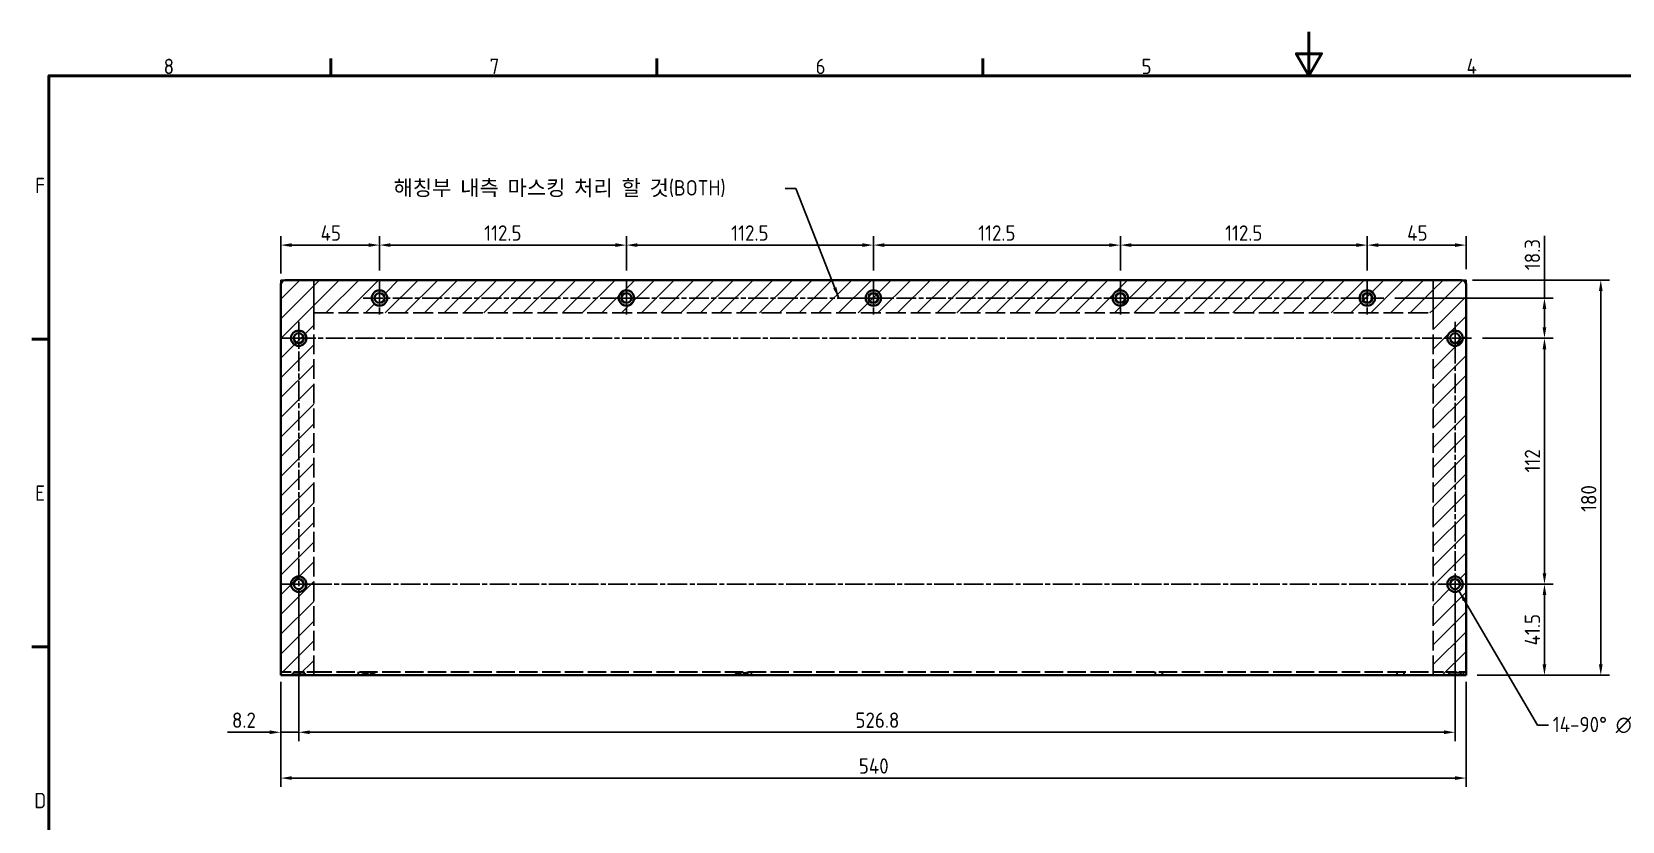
# Model space of a CAD drawing. Header units: millimetres. Extents: x 0 to 1188, y 0 to 840.
# Drawn here: x 12 to 737, y 481 to 840 of the extents above; entities that cross this region are included whole.
import ezdxf

# ---------------------------------------------------------------- set-up
doc = ezdxf.new("R2010")
doc.units = ezdxf.units.MM
doc.header["$LTSCALE"] = 2
doc.linetypes.add('CHAIN', pattern=[0.3543, 0.2362, -0.0295, 0.0591, -0.0295])
doc.linetypes.add('DASHED', pattern=[0.2067, 0.1654, -0.0413])
doc.layers.get('0').update_dxf_attribs({"color": 3, "lineweight": 25})
for name, color, linetype, lineweight in [('가려진 것(ISO)', 2, 'DASHED', 35), ('가시적인 것(ISO)', 3, 'Continuous', 40), ('경계(ISO)', 7, 'Continuous', 50), ('기호(ISO)', 5, 'Continuous', 25), ('스케치 형상(ISO)', 3, 'Continuous', 25), ('중심 표식(ISO)', 1, 'Continuous', 25), ('중심선(ISO)', 1, 'Continuous', 25), ('치수(ISO)', 2, 'Continuous', 25), ('해치(ISO)', 7, 'Continuous', 18)]:
    doc.layers.add(name, color=color, linetype=linetype, lineweight=lineweight)
doc.styles.add('문자 텍스트_PSTEK_POSCO', font='isocp.shx')
doc.styles.add('치수 텍스트_PSTEK_POSCO', font='isocp.shx')
doc.dimstyles.new('치수_PSTEK_POSCO', dxfattribs={"dimscale": 2, "dimtxt": 3.5, "dimasz": 2.5, "dimexe": 2, "dimexo": 2.5, "dimgap": 1, "dimtad": 1, "dimrnd": 1e-08, "dimdsep": 46, "dimtxsty": '치수 텍스트_PSTEK_POSCO', "dimcen": 0.09, "dimdle": 10, "dimclrd": 7, "dimclre": 7, "dimclrt": 2, "dimadec": 1, "dimazin": 2, "dimtfac": 1, "dimtmove": 0, "dimatfit": 3, "dimfxl": 0, "dimtolj": 1, "dimlwd": -1, "dimlwe": -1, "dimarcsym": 0})
doc.dimstyles.new('치수_PSTEK_POSCO$7', dxfattribs={"dimscale": 2, "dimtxt": 3.5, "dimasz": 2.5, "dimexe": 2, "dimexo": 2.5, "dimgap": 1, "dimtad": 1, "dimrnd": 1e-08, "dimdsep": 46, "dimtxsty": '치수 텍스트_PSTEK_POSCO', "dimcen": 0.09, "dimdle": 10, "dimclrd": 7, "dimclre": 7, "dimclrt": 2, "dimadec": 1, "dimazin": 2, "dimtfac": 1, "dimtmove": 0, "dimatfit": 3, "dimfxl": 0, "dimtolj": 1, "dimlwd": -1, "dimlwe": -1, "dimarcsym": 0})
pattern_1 = [(45, (0, 0), (-4.49013, 4.49013), [])]

# ---------------------------------------------------------------- blocks, each defined once
blk = doc.blocks.new('경계 Default Border')
at = {"layer": '경계(ISO)'}
for p, q in [((74.25, 410), (74.25, 413.9)), ((148.5, 410), (148.5, 413.9)), ((222.75, 410), (222.75, 413.9)), ((10, 350), (6.1, 350)), ((10, 280), (6.1, 280))]:
    blk.add_line(p, q, dxfattribs=at)
at = {"layer": '경계(ISO)', "flags": 128}
for points in [[(297, 420), (297, 410), (294.11, 415), (299.89, 415), (297, 410)], [(10, 10), (10, 410), (584, 410), (584, 10), (10, 10)]]:
    blk.add_lwpolyline(points, dxfattribs=at)
at = {"layer": '경계(ISO)', "color": 2, "char_height": 3.5, "attachment_point": 7, "style": '문자 텍스트_PSTEK_POSCO'}
for s, insert in [('8', (36.13, 410.37)), ('7', (110.38, 410.39)), ('6', (184.63, 410.37)), ('5', (258.88, 410.37)), ('4', (332.93, 410.4)), ('F', (6.85, 383.25)), ('E', (6.85, 313.22)), ('D', (6.66, 243.22))]:
    blk.add_mtext(s, dxfattribs=dict(at, insert=insert))
blk = doc.blocks.new('*D27')
at = {"layer": 'Defpoints', "color": 0, "transparency": 16777216}
for p in [(133.81, 588.47), (660.61, 588.47), (133.81, 521.02)]:
    blk.add_point(p, dxfattribs=at)
at = {"layer": '치수(ISO)', "color": 7, "transparency": 16777216}
for p, q in [((133.81, 583.47), (133.81, 517.02)), ((660.61, 583.47), (660.61, 517.02)), ((655.61, 521.02), (138.81, 521.02))]:
    blk.add_line(p, q, dxfattribs=at)
for points in [[(138.81, 521.86), (138.81, 520.19), (133.81, 521.02)], [(655.61, 521.86), (655.61, 520.19), (660.61, 521.02)]]:
    blk.add_solid(points, dxfattribs=at)
at = {"layer": '치수(ISO)', "color": 2, "transparency": 16777216, "insert": (387.41, 526.53), "char_height": 7, "attachment_point": 4, "style": '치수 텍스트_PSTEK_POSCO'}
blk.add_mtext('\\A1;526.8', dxfattribs=at)
blk = doc.blocks.new('*D28')
at = {"layer": 'Defpoints', "color": 0, "transparency": 16777216}
for p in [(133.81, 588.47), (125.61, 548.97), (125.61, 521.02)]:
    blk.add_point(p, dxfattribs=at)
at = {"layer": '치수(ISO)', "color": 7, "transparency": 16777216}
for p, q in [((133.81, 583.47), (133.81, 517.02)), ((125.61, 543.97), (125.61, 517.02)), ((120.61, 521.02), (101.39, 521.02)), ((133.81, 521.02), (125.61, 521.02)), ((138.81, 521.02), (143.81, 521.02))]:
    blk.add_line(p, q, dxfattribs=at)
for points in [[(120.61, 521.86), (120.61, 520.19), (125.61, 521.02)], [(138.81, 521.86), (138.81, 520.19), (133.81, 521.02)]]:
    blk.add_solid(points, dxfattribs=at)
at = {"layer": '치수(ISO)', "color": 2, "transparency": 16777216, "insert": (103.39, 526.53), "char_height": 7, "attachment_point": 4, "style": '치수 텍스트_PSTEK_POSCO'}
blk.add_mtext('\\A1;8.2', dxfattribs=at)
blk = doc.blocks.new('*D29')
at = {"layer": 'Defpoints', "color": 0, "transparency": 16777216}
for p in [(125.61, 548.97), (665.61, 548.97), (665.61, 500.16)]:
    blk.add_point(p, dxfattribs=at)
at = {"layer": '치수(ISO)', "color": 7, "transparency": 16777216}
for p, q in [((125.61, 543.97), (125.61, 496.16)), ((665.61, 543.97), (665.61, 496.16)), ((130.61, 500.16), (660.61, 500.16))]:
    blk.add_line(p, q, dxfattribs=at)
for points in [[(130.61, 501), (130.61, 499.33), (125.61, 500.16)], [(660.61, 501), (660.61, 499.33), (665.61, 500.16)]]:
    blk.add_solid(points, dxfattribs=at)
at = {"layer": '치수(ISO)', "color": 2, "transparency": 16777216, "insert": (388.96, 505.66), "char_height": 7, "attachment_point": 4, "style": '치수 텍스트_PSTEK_POSCO'}
blk.add_mtext('\\A1;540', dxfattribs=at)
blk = doc.blocks.new('*D30')
at = {"layer": 'Defpoints', "color": 0, "transparency": 16777216}
for p in [(660.61, 588.47), (701.33, 588.47), (665.61, 546.97)]:
    blk.add_point(p, dxfattribs=at)
at = {"layer": '치수(ISO)', "color": 7, "transparency": 16777216}
for p, q in [((665.61, 588.47), (705.33, 588.47)), ((701.33, 551.97), (701.33, 583.47)), ((670.61, 546.97), (705.33, 546.97))]:
    blk.add_line(p, q, dxfattribs=at)
for points in [[(700.49, 583.47), (702.16, 583.47), (701.33, 588.47)], [(700.49, 551.97), (702.16, 551.97), (701.33, 546.97)]]:
    blk.add_solid(points, dxfattribs=at)
at = {"layer": '치수(ISO)', "color": 2, "transparency": 16777216, "insert": (695.83, 560.58), "char_height": 7, "attachment_point": 4, "rotation": 90, "style": '치수 텍스트_PSTEK_POSCO'}
blk.add_mtext('\\A1;41.5', dxfattribs=at)
blk = doc.blocks.new('*D31')
at = {"layer": 'Defpoints', "color": 0, "transparency": 16777216}
for p in [(663.61, 726.97), (726.99, 726.97), (665.61, 546.97)]:
    blk.add_point(p, dxfattribs=at)
at = {"layer": '치수(ISO)', "color": 7, "transparency": 16777216}
for p, q in [((668.61, 726.97), (730.99, 726.97)), ((726.99, 551.97), (726.99, 721.97)), ((670.61, 546.97), (730.99, 546.97))]:
    blk.add_line(p, q, dxfattribs=at)
for points in [[(726.15, 721.97), (727.82, 721.97), (726.99, 726.97)], [(726.15, 551.97), (727.82, 551.97), (726.99, 546.97)]]:
    blk.add_solid(points, dxfattribs=at)
at = {"layer": '치수(ISO)', "color": 2, "transparency": 16777216, "insert": (721.49, 621.37), "char_height": 7, "attachment_point": 4, "rotation": 90, "style": '치수 텍스트_PSTEK_POSCO'}
blk.add_mtext('\\A1;180', dxfattribs=at)
blk = doc.blocks.new('*D32')
at = {"layer": 'Defpoints', "color": 0, "transparency": 16777216}
for p in [(668.11, 700.47), (660.61, 588.47), (701.33, 588.47)]:
    blk.add_point(p, dxfattribs=at)
at = {"layer": '치수(ISO)', "color": 7, "transparency": 16777216}
for p, q in [((673.11, 700.47), (705.33, 700.47)), ((701.33, 695.47), (701.33, 593.47)), ((665.61, 588.47), (705.33, 588.47))]:
    blk.add_line(p, q, dxfattribs=at)
for points in [[(700.49, 695.47), (702.16, 695.47), (701.33, 700.47)], [(700.49, 593.47), (702.16, 593.47), (701.33, 588.47)]]:
    blk.add_solid(points, dxfattribs=at)
at = {"layer": '치수(ISO)', "color": 2, "transparency": 16777216, "insert": (695.83, 639.36), "char_height": 7, "attachment_point": 4, "rotation": 90, "style": '치수 텍스트_PSTEK_POSCO'}
blk.add_mtext('\\A1;112', dxfattribs=at)
blk = doc.blocks.new('*D33')
at = {"layer": 'Defpoints', "color": 0, "transparency": 16777216}
for p in [(628.11, 718.77), (701.33, 718.77), (668.11, 700.47)]:
    blk.add_point(p, dxfattribs=at)
at = {"layer": '치수(ISO)', "color": 7, "transparency": 16777216}
for p, q in [((701.33, 718.77), (701.33, 747.06)), ((633.11, 718.77), (705.33, 718.77)), ((701.33, 705.47), (701.33, 713.77)), ((673.11, 700.47), (705.33, 700.47))]:
    blk.add_line(p, q, dxfattribs=at)
for points in [[(700.49, 713.77), (702.16, 713.77), (701.33, 718.77)], [(700.49, 705.47), (702.16, 705.47), (701.33, 700.47)]]:
    blk.add_solid(points, dxfattribs=at)
at = {"layer": '치수(ISO)', "color": 2, "transparency": 16777216, "insert": (695.83, 731.47), "char_height": 7, "attachment_point": 4, "rotation": 90, "style": '치수 텍스트_PSTEK_POSCO'}
blk.add_mtext('\\A1;18.3', dxfattribs=at)
blk = doc.blocks.new('*D34')
at = {"layer": 'Defpoints', "color": 0, "transparency": 16777216}
for p in [(170.61, 742.87), (125.61, 724.97), (170.61, 726.27)]:
    blk.add_point(p, dxfattribs=at)
at = {"layer": '치수(ISO)', "color": 7, "transparency": 16777216}
for p, q in [((125.61, 729.97), (125.61, 746.87)), ((170.61, 731.27), (170.61, 746.87)), ((130.61, 742.87), (165.61, 742.87))]:
    blk.add_line(p, q, dxfattribs=at)
for points in [[(130.61, 743.71), (130.61, 742.04), (125.61, 742.87)], [(165.61, 743.71), (165.61, 742.04), (170.61, 742.87)]]:
    blk.add_solid(points, dxfattribs=at)
at = {"layer": '치수(ISO)', "color": 2, "transparency": 16777216, "insert": (143.76, 748.37), "char_height": 7, "attachment_point": 4, "style": '치수 텍스트_PSTEK_POSCO'}
blk.add_mtext('\\A1;45', dxfattribs=at)
blk = doc.blocks.new('*D38')
at = {"layer": 'Defpoints', "color": 0, "transparency": 16777216}
for p in [(283.11, 742.87), (170.61, 726.27), (283.11, 726.27)]:
    blk.add_point(p, dxfattribs=at)
at = {"layer": '치수(ISO)', "color": 7, "transparency": 16777216}
for p, q in [((170.61, 731.27), (170.61, 746.87)), ((283.11, 731.27), (283.11, 746.87)), ((175.61, 742.87), (278.11, 742.87))]:
    blk.add_line(p, q, dxfattribs=at)
for points in [[(175.61, 743.71), (175.61, 742.04), (170.61, 742.87)], [(278.11, 743.71), (278.11, 742.04), (283.11, 742.87)]]:
    blk.add_solid(points, dxfattribs=at)
at = {"layer": '치수(ISO)', "color": 2, "transparency": 16777216, "insert": (218.29, 748.37), "char_height": 7, "attachment_point": 4, "style": '치수 텍스트_PSTEK_POSCO'}
blk.add_mtext('\\A1;112.5', dxfattribs=at)
blk = doc.blocks.new('*D39')
at = {"layer": 'Defpoints', "color": 0, "transparency": 16777216}
for p in [(395.61, 742.87), (283.11, 726.27), (395.61, 726.27)]:
    blk.add_point(p, dxfattribs=at)
at = {"layer": '치수(ISO)', "color": 7, "transparency": 16777216}
for p, q in [((283.11, 731.27), (283.11, 746.87)), ((395.61, 731.27), (395.61, 746.87)), ((288.11, 742.87), (390.61, 742.87))]:
    blk.add_line(p, q, dxfattribs=at)
for points in [[(288.11, 743.71), (288.11, 742.04), (283.11, 742.87)], [(390.61, 743.71), (390.61, 742.04), (395.61, 742.87)]]:
    blk.add_solid(points, dxfattribs=at)
at = {"layer": '치수(ISO)', "color": 2, "transparency": 16777216, "insert": (330.83, 748.37), "char_height": 7, "attachment_point": 4, "style": '치수 텍스트_PSTEK_POSCO'}
blk.add_mtext('\\A1;112.5', dxfattribs=at)
blk = doc.blocks.new('*D40')
at = {"layer": 'Defpoints', "color": 0, "transparency": 16777216}
for p in [(508.11, 742.87), (395.61, 726.27), (508.11, 726.27)]:
    blk.add_point(p, dxfattribs=at)
at = {"layer": '치수(ISO)', "color": 7, "transparency": 16777216}
for p, q in [((395.61, 731.27), (395.61, 746.87)), ((508.11, 731.27), (508.11, 746.87)), ((400.61, 742.87), (503.11, 742.87))]:
    blk.add_line(p, q, dxfattribs=at)
for points in [[(400.61, 743.71), (400.61, 742.04), (395.61, 742.87)], [(503.11, 743.71), (503.11, 742.04), (508.11, 742.87)]]:
    blk.add_solid(points, dxfattribs=at)
at = {"layer": '치수(ISO)', "color": 2, "transparency": 16777216, "insert": (443.33, 748.37), "char_height": 7, "attachment_point": 4, "style": '치수 텍스트_PSTEK_POSCO'}
blk.add_mtext('\\A1;112.5', dxfattribs=at)
blk = doc.blocks.new('*D41')
at = {"layer": 'Defpoints', "color": 0, "transparency": 16777216}
for p in [(620.61, 742.87), (508.11, 726.27), (620.61, 726.27)]:
    blk.add_point(p, dxfattribs=at)
at = {"layer": '치수(ISO)', "color": 7, "transparency": 16777216}
for p, q in [((508.11, 731.27), (508.11, 746.87)), ((620.61, 731.27), (620.61, 746.87)), ((513.11, 742.87), (615.61, 742.87))]:
    blk.add_line(p, q, dxfattribs=at)
for points in [[(513.11, 743.71), (513.11, 742.04), (508.11, 742.87)], [(615.61, 743.71), (615.61, 742.04), (620.61, 742.87)]]:
    blk.add_solid(points, dxfattribs=at)
at = {"layer": '치수(ISO)', "color": 2, "transparency": 16777216, "insert": (555.83, 748.37), "char_height": 7, "attachment_point": 4, "style": '치수 텍스트_PSTEK_POSCO'}
blk.add_mtext('\\A1;112.5', dxfattribs=at)
blk = doc.blocks.new('*D42')
at = {"layer": 'Defpoints', "color": 0, "transparency": 16777216}
for p in [(665.61, 742.87), (620.61, 726.27), (665.61, 726.97)]:
    blk.add_point(p, dxfattribs=at)
at = {"layer": '치수(ISO)', "color": 7, "transparency": 16777216}
for p, q in [((620.61, 731.27), (620.61, 746.87)), ((665.61, 731.97), (665.61, 746.87)), ((625.61, 742.87), (660.61, 742.87))]:
    blk.add_line(p, q, dxfattribs=at)
for points in [[(625.61, 743.71), (625.61, 742.04), (620.61, 742.87)], [(660.61, 743.71), (660.61, 742.04), (665.61, 742.87)]]:
    blk.add_solid(points, dxfattribs=at)
at = {"layer": '치수(ISO)', "color": 2, "transparency": 16777216, "insert": (638.78, 748.37), "char_height": 7, "attachment_point": 4, "style": '치수 텍스트_PSTEK_POSCO'}
blk.add_mtext('\\A1;45', dxfattribs=at)

msp = doc.modelspace()

# ---------------------------------------------------------------- hatches: boundary and pattern name
at = {"layer": '해치(ISO)'}
h = msp.add_hatch(dxfattribs=at)
h.set_pattern_fill('ANSI31', color=1, scale=50.8, style=0)
h.set_pattern_definition(pattern_1)
h.paths.add_polyline_path([(140.6094, 726.9711), (125.6094, 726.9711), (125.6094, 546.9711), (140.6094, 546.9711)])
h = msp.add_hatch(dxfattribs=at)
h.set_pattern_fill('ANSI31', color=1, scale=50.8, style=0)
h.set_pattern_definition(pattern_1)
edge = h.paths.add_edge_path(flags=0)
edge.add_arc((170.6094, 718.7711), 3.5, 0, 360)
h.paths.add_polyline_path([(650.6094, 726.9711), (140.6094, 726.9711), (140.6094, 711.9711), (650.6094, 711.9711)])
h = msp.add_hatch(dxfattribs=at)
h.set_pattern_fill('ANSI31', color=1, scale=50.8, style=0)
h.set_pattern_definition(pattern_1)
edge = h.paths.add_edge_path(flags=0)
edge.add_arc((660.6094, 588.4711), 3.5, 0, 360)
h.paths.add_polyline_path([(665.6094, 546.9711), (665.6094, 726.9711), (650.6094, 726.9711), (650.6094, 546.9711)])

# ---------------------------------------------------------------- linework, layer by layer
at = {"layer": '가려진 것(ISO)', "ltscale": 14.285125}
for p, q in [((125.6094, 548.4711), (140.6094, 548.4711)), ((650.6094, 548.4711), (665.6094, 548.4711))]:
    msp.add_line(p, q, dxfattribs=at)
at = {"layer": '가려진 것(ISO)', "ltscale": 1.68343}
for p, q in [((131.5594, 548.2211), (130.3094, 546.9711)), ((136.0594, 548.2211), (137.3094, 546.9711)), ((658.3594, 548.2211), (657.1094, 546.9711)), ((662.8594, 548.2211), (664.1094, 546.9711))]:
    msp.add_line(p, q, dxfattribs=at)
at = {"layer": '가려진 것(ISO)', "ltscale": 0.237987}
for p, q in [((131.5594, 548.4711), (131.5594, 548.2211)), ((136.0594, 548.4711), (136.0594, 548.2211)), ((658.3594, 548.4711), (658.3594, 548.2211)), ((662.8594, 548.4711), (662.8594, 548.2211))]:
    msp.add_line(p, q, dxfattribs=at)
at = {"layer": '가려진 것(ISO)', "ltscale": 6.731654}
for p, q in [((131.5594, 548.2211), (136.0594, 548.2211)), ((163.3594, 548.1211), (167.8594, 548.1211)), ((333.3594, 548.1211), (337.8594, 548.1211)), ((658.3594, 548.2211), (662.8594, 548.2211))]:
    msp.add_line(p, q, dxfattribs=at)
at = {"layer": '가려진 것(ISO)', "ltscale": 25.176979}
msp.add_line((140.6094, 548.4711), (650.6094, 548.4711), dxfattribs=at)
at = {"layer": '가려진 것(ISO)', "ltscale": 1.428422}
for p, q in [((161.1094, 546.9711), (161.1094, 548.4711)), ((340.1094, 546.9711), (340.1094, 548.4711)), ((524.0094, 548.4711), (524.0094, 546.9711)), ((527.2094, 548.4711), (527.2094, 546.9711)), ((634.0094, 548.4711), (634.0094, 546.9711)), ((637.2094, 548.4711), (637.2094, 546.9711))]:
    msp.add_line(p, q, dxfattribs=at)
at = {"layer": '가려진 것(ISO)', "ltscale": 1.548747}
for p, q in [((163.3594, 548.1211), (162.2094, 546.9711)), ((167.8594, 548.1211), (169.0094, 546.9711)), ((333.3594, 548.1211), (332.2094, 546.9711)), ((337.8594, 548.1211), (339.0094, 546.9711))]:
    msp.add_line(p, q, dxfattribs=at)
at = {"layer": '가려진 것(ISO)', "ltscale": 0.333222}
for p, q in [((163.3594, 548.4711), (163.3594, 548.1211)), ((167.8594, 548.4711), (167.8594, 548.1211)), ((333.3594, 548.4711), (333.3594, 548.1211)), ((337.8594, 548.4711), (337.8594, 548.1211))]:
    msp.add_line(p, q, dxfattribs=at)
at = {"layer": '가시적인 것(ISO)'}
for p, q in [((125.6094, 548.9711), (125.6094, 724.9711)), ((127.6094, 726.9711), (663.6094, 726.9711)), ((665.6094, 724.9711), (665.6094, 548.9711)), ((125.6094, 548.9711), (125.6094, 546.9711)), ((665.6094, 546.9711), (125.6094, 546.9711)), ((665.6094, 546.9711), (665.6094, 548.9711))]:
    msp.add_line(p, q, dxfattribs=at)
for centre, radius in [((170.6094, 718.7711), 3.5), ((170.6094, 718.7711), 2.25), ((283.1094, 718.7711), 3.5), ((283.1094, 718.7711), 2.25), ((395.6094, 718.7711), 3.5), ((395.6094, 718.7711), 2.25), ((508.1094, 718.7711), 3.5), ((508.1094, 718.7711), 2.25), ((620.6094, 718.7711), 3.5), ((620.6094, 718.7711), 2.25), ((133.8094, 700.4711), 3.5), ((660.6094, 700.4711), 3.5), ((133.8094, 700.4711), 2.25), ((660.6094, 700.4711), 2.25), ((133.8094, 588.4711), 3.5), ((133.8094, 588.4711), 2.25), ((660.6094, 588.4711), 3.5), ((660.6094, 588.4711), 2.25)]:
    msp.add_circle(centre, radius, dxfattribs=at)
for centre, start, end in [((127.6094, 724.9711), 90, 180), ((663.6094, 724.9711), 0, 90)]:
    msp.add_arc(centre, 2, start, end, dxfattribs=at)
at = {"layer": '스케치 형상(ISO)'}
for p, q in [((140.6094, 726.9711), (125.6094, 726.9711)), ((125.6094, 726.9711), (125.6094, 546.9711)), ((650.6094, 726.9711), (140.6094, 726.9711)), ((140.6094, 726.9711), (140.6094, 711.9711)), ((650.6094, 726.9711), (665.6094, 726.9711)), ((650.6094, 711.9711), (650.6094, 726.9711)), ((665.6094, 726.9711), (665.6094, 546.9711)), ((125.6094, 546.9711), (140.6094, 546.9711)), ((665.6094, 546.9711), (650.6094, 546.9711))]:
    msp.add_line(p, q, dxfattribs=at)
at = {"layer": '스케치 형상(ISO)', "color": 2, "linetype": 'DASHED', "ltscale": 27.213352}
for p, q in [((140.6094, 546.9711), (140.6094, 726.9711)), ((650.6094, 546.9711), (650.6094, 726.9711))]:
    msp.add_line(p, q, dxfattribs=at)
at = {"layer": '스케치 형상(ISO)', "color": 2, "linetype": 'DASHED', "ltscale": 27.414932}
msp.add_line((140.6094, 711.9711), (650.6094, 711.9711), dxfattribs=at)
at = {"layer": '중심 표식(ISO)', "linetype": 'CHAIN', "ltscale": 8.333956}
for p, q in [((170.6094, 726.2711), (170.6094, 711.2711)), ((283.1094, 726.2711), (283.1094, 711.2711)), ((395.6094, 726.2711), (395.6094, 711.2711)), ((508.1094, 726.2711), (508.1094, 711.2711)), ((620.6094, 726.2711), (620.6094, 711.2711)), ((290.6094, 718.7711), (275.6094, 718.7711)), ((403.1094, 718.7711), (388.1094, 718.7711)), ((515.6094, 718.7711), (500.6094, 718.7711)), ((660.6094, 692.9711), (660.6094, 707.9711)), ((141.3094, 700.4711), (126.3094, 700.4711)), ((141.3094, 588.4711), (126.3094, 588.4711)), ((653.1094, 588.4711), (668.1094, 588.4711))]:
    msp.add_line(p, q, dxfattribs=at)
at = {"layer": '중심선(ISO)', "linetype": 'CHAIN', "ltscale": 19.051651}
for p, q in [((163.1094, 718.7711), (628.1094, 718.7711)), ((133.8094, 707.9711), (133.8094, 580.9711)), ((660.6094, 580.9711), (660.6094, 707.9711)), ((668.1094, 700.4711), (126.3094, 700.4711)), ((126.3094, 588.4711), (668.1094, 588.4711))]:
    msp.add_line(p, q, dxfattribs=at)

# ---------------------------------------------------------------- block references
at = {"xscale": 2, "yscale": 2, "zscale": 2}
msp.add_blockref('경계 Default Border', (0, 0), dxfattribs=at)

# ---------------------------------------------------------------- texts
at = {"layer": '기호(ISO)', "color": 2, "insert": (177.0045, 768.5741), "char_height": 7, "width": 176.334915, "attachment_point": 4, "style": '치수 텍스트_PSTEK_POSCO'}
msp.add_mtext('{\\fISOCP|b0|i0;\\H7.0000;해칭부 내측 마스킹 처리 할 것(BOTH)}', dxfattribs=at)
at = {"layer": '기호(ISO)', "color": 2, "insert": (705.1223, 524.1941), "char_height": 6.9999999, "width": 162.352651, "attachment_point": 4, "line_spacing_factor": 0.6125, "style": '치수 텍스트_PSTEK_POSCO'}
msp.add_mtext('{14-90° \\fAIGDT|b0|i0;\\H7.0000;n\\fisocp|b0|i0;\\H7.0000;7 카운터싱크 \\fAIGDT|b0|i0;\\H7.0000;n\\fisocp|b0|i0;\\H7.0000;4.5(BOTH)}', dxfattribs=at)

# ---------------------------------------------------------------- dimensions: what is measured, and where the dimension line sits
at = {"layer": '치수(ISO)', "color": 7}
for base, p1, p2, angle, override, picture, middle in [((170.6094, 742.8736), (125.6094, 724.9711), (170.6094, 726.2711), 180, {"dimdec": 2, "dimtp": 0, "dimtm": 0, "dimtdec": 2, "dimtofl": 0, "dimatfit": 1}, '*D34', (148.1094, 742.8736)), ((283.1094, 742.8736), (170.6094, 726.2711), (283.1094, 726.2711), 180, {"dimdec": 2, "dimtp": 0, "dimtm": 0, "dimtdec": 2, "dimtofl": 0, "dimatfit": 1}, '*D38', (226.8394, 742.8736)), ((395.6094, 742.8736), (283.1094, 726.2711), (395.6094, 726.2711), 180, {"dimdec": 2, "dimtp": 0, "dimtm": 0, "dimtdec": 2, "dimtofl": 0, "dimatfit": 1}, '*D39', (339.3794, 742.8736)), ((508.1094, 742.8736), (395.6094, 726.2711), (508.1094, 726.2711), 180, {"dimdec": 2, "dimtp": 0, "dimtm": 0, "dimtdec": 2, "dimtofl": 0, "dimatfit": 1}, '*D40', (451.8794, 742.8736)), ((620.6094, 742.8736), (508.1094, 726.2711), (620.6094, 726.2711), 180, {"dimdec": 2, "dimtp": 0, "dimtm": 0, "dimtdec": 2, "dimtofl": 0, "dimatfit": 1}, '*D41', (564.3794, 742.8736)), ((665.6094, 742.8736), (620.6094, 726.2711), (665.6094, 726.9711), 180, {"dimdec": 2, "dimtp": 0, "dimtm": 0, "dimtdec": 2, "dimtofl": 0, "dimatfit": 1}, '*D42', (643.1294, 742.8736)), ((701.3268, 718.7711), (668.1094, 700.4711), (628.1094, 718.7711), 90, {"dimdec": 2, "dimtp": 0, "dimtm": 0, "dimtdec": 2, "dimtofl": 0, "dimatfit": 2}, '*D33', (701.3268, 738.268)), ((726.9863, 726.9711), (665.6094, 546.9711), (663.6094, 726.9711), 90, {"dimdec": 2, "dimtp": 0, "dimtm": 0, "dimtdec": 2, "dimtofl": 0, "dimatfit": 1}, '*D31', (726.9863, 626.9711)), ((701.3268, 588.4711), (668.1094, 700.4711), (660.6094, 588.4711), 90, {"dimdec": 2, "dimtp": 0, "dimtm": 0, "dimtdec": 2, "dimtofl": 0, "dimatfit": 1}, '*D32', (701.3268, 644.4711)), ((125.6094, 521.0245), (133.8094, 588.4711), (125.6094, 548.9711), 180, {"dimdec": 2, "dimtp": 0, "dimtm": 0, "dimtdec": 2, "dimtofl": 1, "dimatfit": 1}, '*D28', (108.4992, 521.0245)), ((133.8094, 521.0245), (660.6094, 588.4711), (133.8094, 588.4711), 180, {"dimdec": 2, "dimtp": 0, "dimtm": 0, "dimtdec": 2, "dimtofl": 0, "dimatfit": 1}, '*D27', (397.2094, 521.0245)), ((701.3268, 588.4711), (665.6094, 546.9711), (660.6094, 588.4711), 90, {"dimdec": 2, "dimtp": 0, "dimtm": 0, "dimtdec": 2, "dimtofl": 0, "dimatfit": 1}, '*D30', (701.3268, 567.7211))]:
    dim = msp.add_linear_dim(base=base, p1=p1, p2=p2, angle=angle, dimstyle='치수_PSTEK_POSCO', override=override, dxfattribs=at)
    dim.commit()
    dim.dimension.update_dxf_attribs({"geometry": picture, "text_midpoint": middle, "dimtype": 160})
dim = msp.add_linear_dim(base=(665.6094, 500.1622), p1=(125.6094, 548.9711), p2=(665.6094, 548.9711), dimstyle='치수_PSTEK_POSCO', override={"dimdec": 2, "dimtp": 0, "dimtm": 0, "dimtdec": 2, "dimtofl": 0, "dimatfit": 1}, dxfattribs=at)
dim.commit()
dim.dimension.update_dxf_attribs({"geometry": '*D29', "text_midpoint": (395.6094, 500.1622), "dimtype": 160})

# ---------------------------------------------------------------- leaders
at = {"layer": '기호(ISO)', "color": 7, "annotation_type": 0, "has_hookline": 1}
for points, hookline_direction, text_width in [([(379.8446, 718.7711), (360.3394, 768.5741), (355.3394, 768.5741)], 1, 159.1582), ([(662.3594, 585.44), (698.1223, 524.1941), (703.1223, 524.1941)], 0, 149.3216)]:
    msp.add_leader(points, dimstyle='치수_PSTEK_POSCO$7', override={"dimtad": 0}, dxfattribs=dict(at, hookline_direction=hookline_direction, text_width=text_width))

doc.saveas('drawing.dxf')
